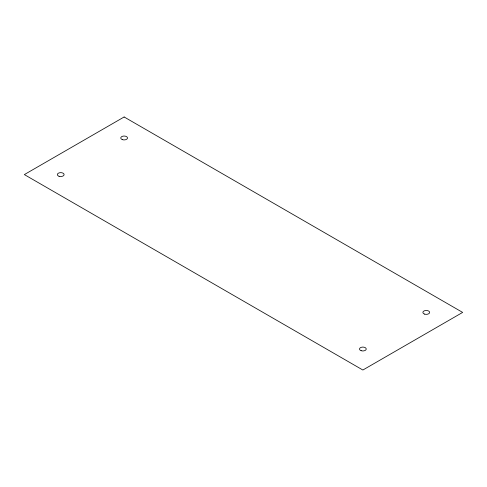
<?xml version="1.0" encoding="UTF-8"?>
<svg xmlns="http://www.w3.org/2000/svg" width="487" height="487" viewBox="0 0 487 487"><rect width="100%" height="100%" fill="white"/><g stroke="black" fill="none" stroke-linecap="round" stroke-linejoin="round"><path stroke-width="0.73" d="M124.136 116.977L24.35 174.59L362.864 370.023L462.65 312.411L124.136 116.977M59.043 176.276A3.379 1.948 0 0 0 64.107 174.59A3.379 1.948 0 0 0 59.043 172.897A3.379 1.948 0 0 0 59.043 176.276M424.579 314.103A3.379 1.948 0 0 0 429.644 312.411A3.379 1.948 0 0 0 424.579 310.724A3.379 1.948 0 0 0 424.579 314.103M122.45 139.666A3.379 1.948 0 0 0 127.515 137.979A3.379 1.948 0 0 0 122.45 136.293A3.379 1.948 0 0 0 122.45 139.666M361.177 350.707A3.379 1.948 0 0 0 366.236 349.021A3.379 1.948 0 0 0 361.177 347.334A3.379 1.948 0 0 0 361.177 350.707"/></g></svg>
